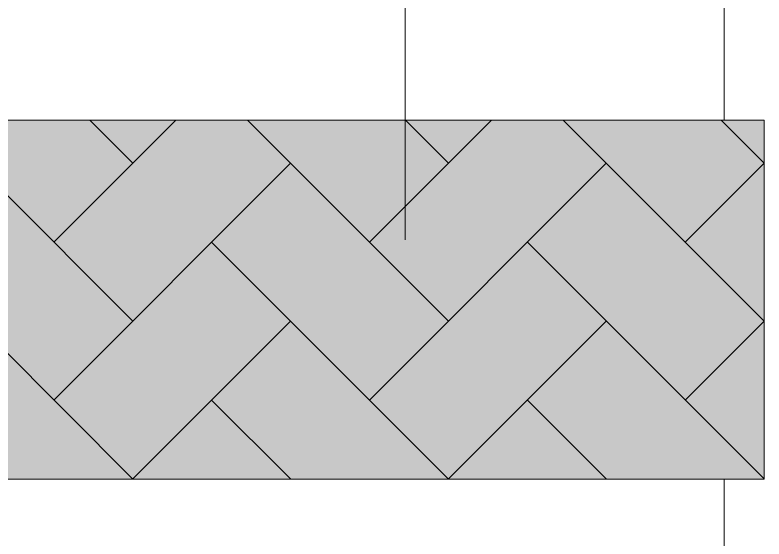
# Model space of a CAD drawing. Header units: inches. Extents: x 249 to 1192, y -18 to 440.
# Drawn here: x 619.023 to 619.962, y 239.924 to 240.581 of the extents above; entities that cross this region are included whole.
import ezdxf

# ---------------------------------------------------------------- set-up
doc = ezdxf.new("R2010")
doc.units = ezdxf.units.IN
doc.header["$MEASUREMENT"] = 0
for name, color, linetype, lineweight in [('ARSIR BETON', 8, 'Continuous', 0), ('ARSIR KERAMIK', 66, 'Continuous', 25), ('BALOK', 3, 'Continuous', 20), ('DINDING', 6, 'Continuous', 0)]:
    doc.layers.add(name, color=color, linetype=linetype, lineweight=lineweight)
doc.layers.add('KOLOM', color=5, linetype='Continuous')

# ---------------------------------------------------------------- blocks, each defined once
blk = doc.blocks.new('TAMPAK SAMPING KANAN')
at = {"layer": 'ARSIR BETON'}
h = blk.add_hatch(dxfattribs=at)
h.set_pattern_fill('AR-SAND', color=256, scale=0.025, style=0)
h.set_pattern_definition([(142.5, (619.96219, 239.99919), (0.00157483, 0.0481706), [0, -0.038, 0, -0.0425, 0, -0.040625]), (172.5, (619.96219, 239.99919), (-0.0442444, 0.0705537), [0, -0.0205, 0, -0.03425, 0, -0.013125]), (212.5, (619.99294, 239.99919), (-0.07785355, 0.0001415), [0, -0.0125, 0, -0.045, 0, -0.05875]), (222.5, (619.99294, 239.99919), (-0.0751532, 0.0219419), [0, -0.00625, 0, -0.0295, 0, -0.03375])])
h.paths.add_polyline_path([(616.46219, 240.44919), (619.96219, 240.44919), (619.96219, 239.99919), (616.46219, 239.99919)])
at = {"layer": 'ARSIR KERAMIK'}
h = blk.add_hatch(dxfattribs=at)
h.set_pattern_fill('AR-HBONE', color=2, scale=0.035, style=0)
h.set_pattern_definition([(135, (619.96219, 239.99919), (-2e-17, 0.19799), [0.42, -0.14]), (45, (619.8632, 240.09818), (-2e-17, 0.19799), [0.42, -0.14])])
h.paths.add_polyline_path([(616.46219, 240.44919), (619.96219, 240.44919), (619.96219, 239.99919), (616.46219, 239.99919)])
at = {"layer": 'BALOK'}
blk.add_lwpolyline([(616.51219, 240.59919), (619.51219, 240.59919), (619.51206, 240.29923)], dxfattribs=at)
at = {"layer": 'DINDING'}
for points in [[(616.51219, 240.44919), (616.51219, 240.59919), (619.91219, 240.59919), (619.91219, 240.44919)], [(619.91219, 239.99919), (619.91219, 239.84919), (616.51219, 239.84919), (616.51219, 239.99919)]]:
    blk.add_lwpolyline(points, dxfattribs=at)
blk.add_lwpolyline([(616.46219, 240.44919), (619.96219, 240.44919), (619.96219, 239.99919), (616.46219, 239.99919)], close=True, dxfattribs=at)

msp = doc.modelspace()

# ---------------------------------------------------------------- block references
at = {"layer": 'KOLOM'}
msp.add_blockref('TAMPAK SAMPING KANAN', (0, 0), dxfattribs=at)

doc.saveas('drawing.dxf')
